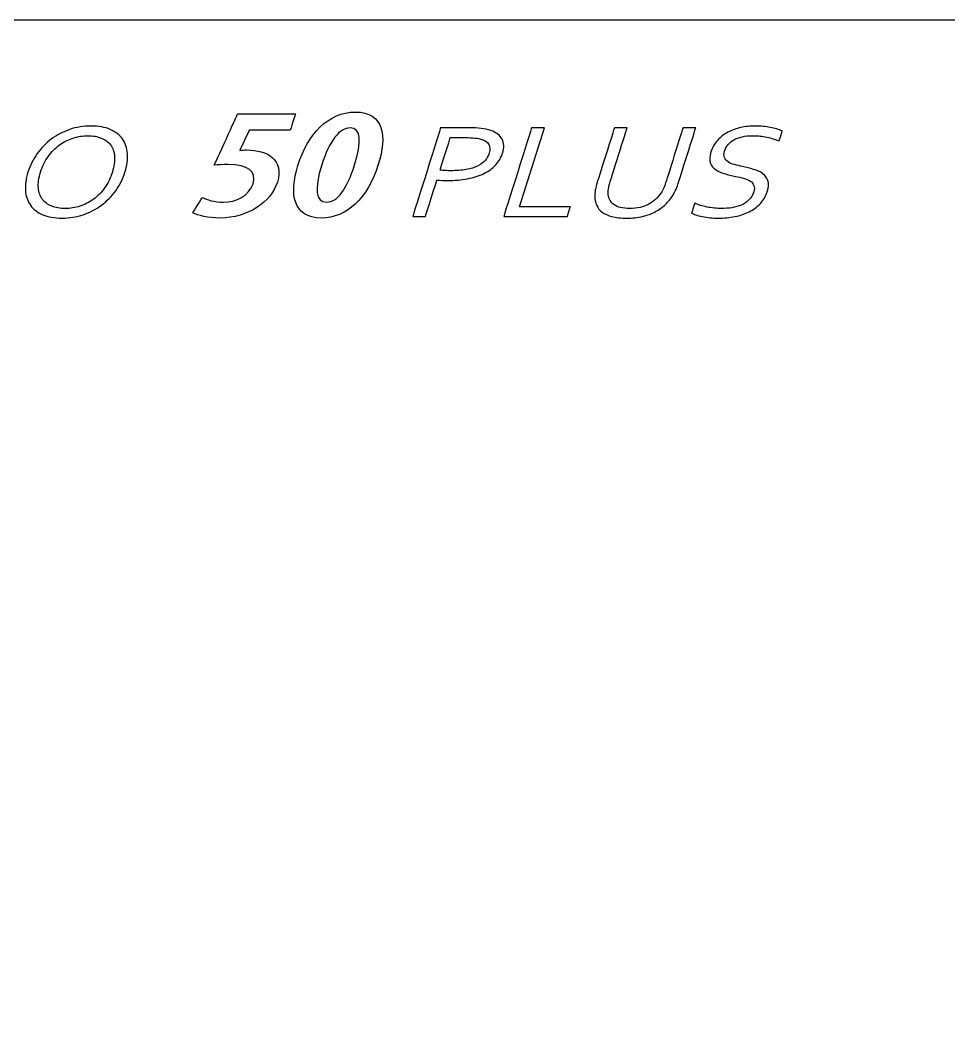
# Model space of a CAD drawing. Header units: inches. Extents: x 19 to 24202, y 17 to 31220.
# Drawn here: x 17270 to 19000, y 11397 to 13266 of the extents above; entities that cross this region are included whole.
import ezdxf

# ---------------------------------------------------------------- set-up
doc = ezdxf.new("R2010")
doc.units = ezdxf.units.IN
doc.header["$MEASUREMENT"] = 0
doc.layers.add('Layer 1', color=7, linetype='Continuous')

msp = doc.modelspace()

# ---------------------------------------------------------------- linework, layer by layer
msp.add_lwpolyline([(24182.836, 6965.992), (24182.836, 13265.992), (15272.836, 13265.992), (15272.836, 6965.992)], close=True)
at = {"layer": 'Layer 1', "color": 253}
for points, knots in [([(17631.882, 12995.902), (17639.549, 12996.658), (17647.431, 12997.161), (17657.536, 12997.161), (17657.536, 12997.161), (17695.573, 12997.161), (17711.422, 12984.268), (17704.18, 12961.258), (17704.18, 12961.258), (17697.253, 12939.262), (17672.254, 12926.872), (17649.373, 12926.872), (17649.373, 12926.872), (17632.139, 12926.872), (17617.303, 12931.676), (17609.667, 12935.721), (17609.667, 12935.721), (17609.667, 12935.721), (17592.129, 12907.399), (17592.129, 12907.399), (17592.129, 12907.399), (17601.536, 12902.344), (17620.228, 12897.54), (17642.517, 12897.54), (17642.517, 12897.54), (17695.409, 12897.54), (17737.868, 12927.628), (17749.412, 12964.296), (17749.412, 12964.296), (17762.387, 13005.507), (17731.429, 13024.219), (17692.207, 13024.219), (17692.207, 13024.219), (17687.449, 13024.219), (17683.802, 13023.966), (17679.485, 13023.463), (17679.485, 13023.463), (17679.485, 13023.463), (17697.211, 13060.883), (17697.211, 13060.883), (17697.211, 13060.883), (17697.211, 13060.883), (17773.58, 13060.883), (17773.58, 13060.883), (17773.58, 13060.883), (17773.58, 13060.883), (17783.291, 13091.732), (17783.291, 13091.732), (17783.291, 13091.732), (17783.291, 13091.732), (17675.722, 13091.732), (17675.722, 13091.732), (17675.722, 13091.732), (17675.722, 13091.732), (17631.882, 12995.902), (17631.882, 12995.902)], [0, 0, 0, 0, 0.06666667, 0.06666667, 0.06666667, 0.06666668, 0.13333333, 0.13333333, 0.13333333, 0.13333334, 0.2, 0.2, 0.2, 0.20000001, 0.26666667, 0.26666667, 0.26666667, 0.26666668, 0.33333333, 0.33333333, 0.33333333, 0.33333334, 0.4, 0.4, 0.4, 0.40000001, 0.46666667, 0.46666667, 0.46666667, 0.46666668, 0.53333333, 0.53333333, 0.53333333, 0.53333334, 0.6, 0.6, 0.6, 0.60000001, 0.66666667, 0.66666667, 0.66666667, 0.66666668, 0.73333333, 0.73333333, 0.73333333, 0.73333334, 0.8, 0.8, 0.8, 0.80000001, 0.86666667, 0.86666667, 0.86666667, 0.86666668, 1, 1, 1, 1]), ([(17631.882, 12995.902), (17639.549, 12996.658), (17647.431, 12997.161), (17657.536, 12997.161), (17657.536, 12997.161), (17695.573, 12997.161), (17711.422, 12984.268), (17704.18, 12961.258), (17704.18, 12961.258), (17697.253, 12939.262), (17672.254, 12926.872), (17649.373, 12926.872), (17649.373, 12926.872), (17632.139, 12926.872), (17617.303, 12931.676), (17609.667, 12935.721), (17609.667, 12935.721), (17609.667, 12935.721), (17592.129, 12907.399), (17592.129, 12907.399), (17592.129, 12907.399), (17601.536, 12902.344), (17620.228, 12897.54), (17642.517, 12897.54), (17642.517, 12897.54), (17695.409, 12897.54), (17737.868, 12927.628), (17749.412, 12964.296), (17749.412, 12964.296), (17762.387, 13005.507), (17731.429, 13024.219), (17692.207, 13024.219), (17692.207, 13024.219), (17687.449, 13024.219), (17683.802, 13023.966), (17679.485, 13023.463), (17679.485, 13023.463), (17679.485, 13023.463), (17697.211, 13060.883), (17697.211, 13060.883), (17697.211, 13060.883), (17697.211, 13060.883), (17773.58, 13060.883), (17773.58, 13060.883), (17773.58, 13060.883), (17773.58, 13060.883), (17783.291, 13091.732), (17783.291, 13091.732), (17783.291, 13091.732), (17783.291, 13091.732), (17675.722, 13091.732), (17675.722, 13091.732), (17675.722, 13091.732), (17675.722, 13091.732), (17631.882, 12995.902), (17631.882, 12995.902)], [0, 0, 0, 0, 0.06666667, 0.06666667, 0.06666667, 0.06666668, 0.13333333, 0.13333333, 0.13333333, 0.13333334, 0.2, 0.2, 0.2, 0.20000001, 0.26666667, 0.26666667, 0.26666667, 0.26666668, 0.33333333, 0.33333333, 0.33333333, 0.33333334, 0.4, 0.4, 0.4, 0.40000001, 0.46666667, 0.46666667, 0.46666667, 0.46666668, 0.53333333, 0.53333333, 0.53333333, 0.53333334, 0.6, 0.6, 0.6, 0.60000001, 0.66666667, 0.66666667, 0.66666667, 0.66666668, 0.73333333, 0.73333333, 0.73333333, 0.73333334, 0.8, 0.8, 0.8, 0.80000001, 0.86666667, 0.86666667, 0.86666667, 0.86666668, 1, 1, 1, 1]), ([(17831.207, 12897.54), (17878.459, 12897.54), (17917.479, 12933.697), (17937.419, 12997.036), (17937.419, 12997.036), (17954.178, 13050.264), (17947.684, 13094.767), (17894.788, 13094.767), (17894.788, 13094.767), (17844.276, 13094.767), (17806.114, 13053.801), (17787.769, 12995.519), (17787.769, 12995.519), (17770.928, 12942.043), (17778.908, 12897.54), (17831.207, 12897.54)], [0, 0, 0, 0, 0.2, 0.2, 0.2, 0.20000001, 0.4, 0.4, 0.4, 0.40000001, 0.6, 0.6, 0.6, 0.60000001, 1, 1, 1, 1]), ([(17831.207, 12897.54), (17878.459, 12897.54), (17917.479, 12933.697), (17937.419, 12997.036), (17937.419, 12997.036), (17954.178, 13050.264), (17947.684, 13094.767), (17894.788, 13094.767), (17894.788, 13094.767), (17844.276, 13094.767), (17806.114, 13053.801), (17787.769, 12995.519), (17787.769, 12995.519), (17770.928, 12942.043), (17778.908, 12897.54), (17831.207, 12897.54)], [0, 0, 0, 0, 0.2, 0.2, 0.2, 0.20000001, 0.4, 0.4, 0.4, 0.40000001, 0.6, 0.6, 0.6, 0.60000001, 1, 1, 1, 1]), ([(17840.824, 12927.125), (17821.211, 12927.125), (17817.709, 12950.931), (17831.987, 12996.276), (17831.987, 12996.276), (17846.343, 13041.879), (17865.862, 13065.181), (17884.882, 13065.181), (17884.882, 13065.181), (17905.681, 13065.181), (17906.839, 13039.601), (17893.201, 12996.276), (17893.201, 12996.276), (17879.083, 12951.442), (17861.326, 12927.125), (17841.121, 12927.125), (17841.121, 12927.125), (17841.121, 12927.125), (17840.824, 12927.125), (17840.824, 12927.125)], [0, 0, 0, 0, 0.16666667, 0.16666667, 0.16666667, 0.16666668, 0.33333333, 0.33333333, 0.33333333, 0.33333334, 0.5, 0.5, 0.5, 0.50000001, 0.66666667, 0.66666667, 0.66666667, 0.66666668, 1, 1, 1, 1]), ([(17840.824, 12927.125), (17821.211, 12927.125), (17817.709, 12950.931), (17831.987, 12996.276), (17831.987, 12996.276), (17846.343, 13041.879), (17865.862, 13065.181), (17884.882, 13065.181), (17884.882, 13065.181), (17905.681, 13065.181), (17906.839, 13039.601), (17893.201, 12996.276), (17893.201, 12996.276), (17879.083, 12951.442), (17861.326, 12927.125), (17841.121, 12927.125), (17841.121, 12927.125), (17841.121, 12927.125), (17840.824, 12927.125), (17840.824, 12927.125)], [0, 0, 0, 0, 0.16666667, 0.16666667, 0.16666667, 0.16666668, 0.33333333, 0.33333333, 0.33333333, 0.33333334, 0.5, 0.5, 0.5, 0.50000001, 0.66666667, 0.66666667, 0.66666667, 0.66666668, 1, 1, 1, 1])]:
    msp.add_open_spline(points, degree=3, knots=knots, dxfattribs=at)
at = {"layer": 'Layer 1', "color": 7}
for points, knots in [([(17465.586, 12982.879), (17461.647, 12970.364), (17455.906, 12958.898), (17448.394, 12948.403), (17448.394, 12948.403), (17440.891, 12937.955), (17432.011, 12928.935), (17421.757, 12921.392), (17421.757, 12921.392), (17411.5, 12913.807), (17400.183, 12907.906), (17387.796, 12903.651), (17387.796, 12903.651), (17375.363, 12899.392), (17362.318, 12897.286), (17348.597, 12897.286), (17348.597, 12897.286), (17334.382, 12897.286), (17322.37, 12899.392), (17312.468, 12903.651), (17312.468, 12903.651), (17302.616, 12907.906), (17294.961, 12913.807), (17289.575, 12921.392), (17289.575, 12921.392), (17284.173, 12928.935), (17281.069, 12937.955), (17280.25, 12948.403), (17280.25, 12948.403), (17279.443, 12958.898), (17280.971, 12970.364), (17284.91, 12982.879), (17284.91, 12982.879), (17288.881, 12995.48), (17294.645, 13007.024), (17302.207, 13017.519), (17302.207, 13017.519), (17309.769, 13028.01), (17318.665, 13037.07), (17328.883, 13044.659), (17328.883, 13044.659), (17339.077, 13052.202), (17350.399, 13058.103), (17362.879, 13062.358), (17362.879, 13062.358), (17375.316, 13066.612), (17388.459, 13068.722), (17402.277, 13068.722), (17402.277, 13068.722), (17416.391, 13068.722), (17428.356, 13066.612), (17438.161, 13062.358), (17438.161, 13062.358), (17448.012, 13058.103), (17455.617, 13052.202), (17461.015, 13044.659), (17461.015, 13044.659), (17466.401, 13037.07), (17469.493, 13028.01), (17470.301, 13017.519), (17470.301, 13017.519), (17471.108, 13007.024), (17469.552, 12995.48), (17465.586, 12982.879)], [0, 0, 0, 0, 0.05882353, 0.05882353, 0.05882353, 0.05882354, 0.11764706, 0.11764706, 0.11764706, 0.11764707, 0.17647059, 0.17647059, 0.17647059, 0.1764706, 0.23529412, 0.23529412, 0.23529412, 0.23529413, 0.29411765, 0.29411765, 0.29411765, 0.29411766, 0.35294118, 0.35294118, 0.35294118, 0.35294119, 0.41176471, 0.41176471, 0.41176471, 0.41176472, 0.47058824, 0.47058824, 0.47058824, 0.47058825, 0.52941176, 0.52941176, 0.52941176, 0.52941177, 0.58823529, 0.58823529, 0.58823529, 0.5882353, 0.64705882, 0.64705882, 0.64705882, 0.64705883, 0.70588235, 0.70588235, 0.70588235, 0.70588236, 0.76470588, 0.76470588, 0.76470588, 0.76470589, 0.82352941, 0.82352941, 0.82352941, 0.82352942, 0.88235294, 0.88235294, 0.88235294, 0.88235295, 1, 1, 1, 1]), ([(17465.586, 12982.879), (17461.647, 12970.364), (17455.906, 12958.898), (17448.394, 12948.403), (17448.394, 12948.403), (17440.891, 12937.955), (17432.011, 12928.935), (17421.757, 12921.392), (17421.757, 12921.392), (17411.5, 12913.807), (17400.183, 12907.906), (17387.796, 12903.651), (17387.796, 12903.651), (17375.363, 12899.392), (17362.318, 12897.286), (17348.597, 12897.286), (17348.597, 12897.286), (17334.382, 12897.286), (17322.37, 12899.392), (17312.468, 12903.651), (17312.468, 12903.651), (17302.616, 12907.906), (17294.961, 12913.807), (17289.575, 12921.392), (17289.575, 12921.392), (17284.173, 12928.935), (17281.069, 12937.955), (17280.25, 12948.403), (17280.25, 12948.403), (17279.443, 12958.898), (17280.971, 12970.364), (17284.91, 12982.879), (17284.91, 12982.879), (17288.881, 12995.48), (17294.645, 13007.024), (17302.207, 13017.519), (17302.207, 13017.519), (17309.769, 13028.01), (17318.665, 13037.07), (17328.883, 13044.659), (17328.883, 13044.659), (17339.077, 13052.202), (17350.399, 13058.103), (17362.879, 13062.358), (17362.879, 13062.358), (17375.316, 13066.612), (17388.459, 13068.722), (17402.277, 13068.722), (17402.277, 13068.722), (17416.391, 13068.722), (17428.356, 13066.612), (17438.161, 13062.358), (17438.161, 13062.358), (17448.012, 13058.103), (17455.617, 13052.202), (17461.015, 13044.659), (17461.015, 13044.659), (17466.401, 13037.07), (17469.493, 13028.01), (17470.301, 13017.519), (17470.301, 13017.519), (17471.108, 13007.024), (17469.552, 12995.48), (17465.586, 12982.879)], [0, 0, 0, 0, 0.05882353, 0.05882353, 0.05882353, 0.05882354, 0.11764706, 0.11764706, 0.11764706, 0.11764707, 0.17647059, 0.17647059, 0.17647059, 0.1764706, 0.23529412, 0.23529412, 0.23529412, 0.23529413, 0.29411765, 0.29411765, 0.29411765, 0.29411766, 0.35294118, 0.35294118, 0.35294118, 0.35294119, 0.41176471, 0.41176471, 0.41176471, 0.41176472, 0.47058824, 0.47058824, 0.47058824, 0.47058825, 0.52941176, 0.52941176, 0.52941176, 0.52941177, 0.58823529, 0.58823529, 0.58823529, 0.5882353, 0.64705882, 0.64705882, 0.64705882, 0.64705883, 0.70588235, 0.70588235, 0.70588235, 0.70588236, 0.76470588, 0.76470588, 0.76470588, 0.76470589, 0.82352941, 0.82352941, 0.82352941, 0.82352942, 0.88235294, 0.88235294, 0.88235294, 0.88235295, 1, 1, 1, 1]), ([(18025.286, 12900.32), (18025.286, 12900.32), (18001.512, 12900.32), (18001.512, 12900.32), (18001.512, 12900.32), (18001.512, 12900.32), (18053.495, 13065.435), (18053.495, 13065.435), (18053.495, 13065.435), (18053.495, 13065.435), (18107.28, 13065.435), (18107.28, 13065.435), (18107.28, 13065.435), (18115.302, 13065.435), (18122.552, 13065.013), (18129.136, 13064.214), (18129.136, 13064.214), (18135.707, 13063.372), (18141.545, 13062.104), (18146.697, 13060.38), (18146.697, 13060.38), (18157.169, 13056.839), (18164.317, 13051.527), (18168.093, 13044.488), (18168.093, 13044.488), (18171.872, 13037.452), (18172.106, 13028.771), (18168.869, 13018.49), (18168.869, 13018.49), (18166.228, 13010.101), (18161.966, 13002.684), (18156.049, 12996.323), (18156.049, 12996.323), (18150.118, 12989.915), (18142.75, 12984.607), (18133.972, 12980.309), (18133.972, 12980.309), (18125.189, 12976.012), (18115.166, 12972.806), (18103.774, 12970.614), (18103.774, 12970.614), (18092.437, 12968.422), (18080.011, 12967.326), (18066.49, 12967.326), (18066.49, 12967.326), (18060.047, 12967.326), (18053.394, 12967.58), (18046.619, 12968.083), (18046.619, 12968.083), (18046.619, 12968.083), (18025.286, 12900.32), (18025.286, 12900.32)], [0, 0, 0, 0, 0.07142857, 0.07142857, 0.07142857, 0.07142858, 0.14285714, 0.14285714, 0.14285714, 0.14285715, 0.21428571, 0.21428571, 0.21428571, 0.21428572, 0.28571429, 0.28571429, 0.28571429, 0.2857143, 0.35714286, 0.35714286, 0.35714286, 0.35714287, 0.42857143, 0.42857143, 0.42857143, 0.42857144, 0.5, 0.5, 0.5, 0.50000001, 0.57142857, 0.57142857, 0.57142857, 0.57142858, 0.64285714, 0.64285714, 0.64285714, 0.64285715, 0.71428571, 0.71428571, 0.71428571, 0.71428572, 0.78571429, 0.78571429, 0.78571429, 0.7857143, 0.85714286, 0.85714286, 0.85714286, 0.85714287, 1, 1, 1, 1]), ([(18025.286, 12900.32), (18025.286, 12900.32), (18001.512, 12900.32), (18001.512, 12900.32), (18001.512, 12900.32), (18001.512, 12900.32), (18053.495, 13065.435), (18053.495, 13065.435), (18053.495, 13065.435), (18053.495, 13065.435), (18107.28, 13065.435), (18107.28, 13065.435), (18107.28, 13065.435), (18115.302, 13065.435), (18122.552, 13065.013), (18129.136, 13064.214), (18129.136, 13064.214), (18135.707, 13063.372), (18141.545, 13062.104), (18146.697, 13060.38), (18146.697, 13060.38), (18157.169, 13056.839), (18164.317, 13051.527), (18168.093, 13044.488), (18168.093, 13044.488), (18171.872, 13037.452), (18172.106, 13028.771), (18168.869, 13018.49), (18168.869, 13018.49), (18166.228, 13010.101), (18161.966, 13002.684), (18156.049, 12996.323), (18156.049, 12996.323), (18150.118, 12989.915), (18142.75, 12984.607), (18133.972, 12980.309), (18133.972, 12980.309), (18125.189, 12976.012), (18115.166, 12972.806), (18103.774, 12970.614), (18103.774, 12970.614), (18092.437, 12968.422), (18080.011, 12967.326), (18066.49, 12967.326), (18066.49, 12967.326), (18060.047, 12967.326), (18053.394, 12967.58), (18046.619, 12968.083), (18046.619, 12968.083), (18046.619, 12968.083), (18025.286, 12900.32), (18025.286, 12900.32)], [0, 0, 0, 0, 0.07142857, 0.07142857, 0.07142857, 0.07142858, 0.14285714, 0.14285714, 0.14285714, 0.14285715, 0.21428571, 0.21428571, 0.21428571, 0.21428572, 0.28571429, 0.28571429, 0.28571429, 0.2857143, 0.35714286, 0.35714286, 0.35714286, 0.35714287, 0.42857143, 0.42857143, 0.42857143, 0.42857144, 0.5, 0.5, 0.5, 0.50000001, 0.57142857, 0.57142857, 0.57142857, 0.57142858, 0.64285714, 0.64285714, 0.64285714, 0.64285715, 0.71428571, 0.71428571, 0.71428571, 0.71428572, 0.78571429, 0.78571429, 0.78571429, 0.7857143, 0.85714286, 0.85714286, 0.85714286, 0.85714287, 1, 1, 1, 1]), ([(18246.748, 13065.435), (18246.748, 13065.435), (18200.494, 12918.526), (18200.494, 12918.526), (18200.494, 12918.526), (18200.494, 12918.526), (18295.237, 12918.526), (18295.237, 12918.526), (18295.237, 12918.526), (18295.237, 12918.526), (18289.504, 12900.32), (18289.504, 12900.32), (18289.504, 12900.32), (18289.504, 12900.32), (18170.99, 12900.32), (18170.99, 12900.32), (18170.99, 12900.32), (18170.99, 12900.32), (18222.973, 13065.435), (18222.973, 13065.435), (18222.973, 13065.435), (18222.973, 13065.435), (18246.748, 13065.435), (18246.748, 13065.435)], [0, 0, 0, 0, 0.14285714, 0.14285714, 0.14285714, 0.14285715, 0.28571429, 0.28571429, 0.28571429, 0.2857143, 0.42857143, 0.42857143, 0.42857143, 0.42857144, 0.57142857, 0.57142857, 0.57142857, 0.57142858, 0.71428571, 0.71428571, 0.71428571, 0.71428572, 1, 1, 1, 1]), ([(18246.748, 13065.435), (18246.748, 13065.435), (18200.494, 12918.526), (18200.494, 12918.526), (18200.494, 12918.526), (18200.494, 12918.526), (18295.237, 12918.526), (18295.237, 12918.526), (18295.237, 12918.526), (18295.237, 12918.526), (18289.504, 12900.32), (18289.504, 12900.32), (18289.504, 12900.32), (18289.504, 12900.32), (18170.99, 12900.32), (18170.99, 12900.32), (18170.99, 12900.32), (18170.99, 12900.32), (18222.973, 13065.435), (18222.973, 13065.435), (18222.973, 13065.435), (18222.973, 13065.435), (18246.748, 13065.435), (18246.748, 13065.435)], [0, 0, 0, 0, 0.14285714, 0.14285714, 0.14285714, 0.14285715, 0.28571429, 0.28571429, 0.28571429, 0.2857143, 0.42857143, 0.42857143, 0.42857143, 0.42857144, 0.57142857, 0.57142857, 0.57142857, 0.57142858, 0.71428571, 0.71428571, 0.71428571, 0.71428572, 1, 1, 1, 1]), ([(18405.536, 12915.238), (18412.568, 12915.238), (18419.085, 12915.955), (18424.966, 12917.344), (18424.966, 12917.344), (18430.855, 12918.736), (18436.233, 12920.717), (18441.089, 12923.248), (18441.089, 12923.248), (18445.964, 12925.815), (18450.281, 12928.849), (18454.138, 12932.433), (18454.138, 12932.433), (18457.941, 12936.013), (18461.267, 12939.976), (18464.083, 12944.359), (18464.083, 12944.359), (18465.924, 12947.054), (18467.519, 12950.092), (18468.966, 12953.419), (18468.966, 12953.419), (18470.409, 12956.749), (18471.614, 12959.951), (18472.597, 12963.071), (18472.597, 12963.071), (18472.597, 12963.071), (18504.826, 13065.435), (18504.826, 13065.435), (18504.826, 13065.435), (18504.826, 13065.435), (18528.601, 13065.435), (18528.601, 13065.435), (18528.601, 13065.435), (18528.601, 13065.435), (18496.519, 12963.532), (18496.519, 12963.532), (18496.519, 12963.532), (18495.299, 12959.655), (18493.789, 12955.654), (18491.968, 12951.442), (18491.968, 12951.442), (18490.205, 12947.269), (18488.181, 12943.349), (18485.95, 12939.726), (18485.95, 12939.726), (18482.206, 12933.658), (18477.706, 12928.01), (18472.359, 12922.827), (18472.359, 12922.827), (18467.063, 12917.64), (18460.85, 12913.175), (18453.764, 12909.38), (18453.764, 12909.38), (18446.674, 12905.585), (18438.663, 12902.637), (18429.712, 12900.488), (18429.712, 12900.488), (18420.766, 12898.339), (18410.731, 12897.286), (18399.589, 12897.286), (18399.589, 12897.286), (18388.938, 12897.286), (18379.933, 12898.257), (18372.484, 12900.238), (18372.484, 12900.238), (18365.086, 12902.216), (18359.064, 12904.957), (18354.419, 12908.452), (18354.419, 12908.452), (18349.774, 12911.954), (18346.319, 12916.084), (18344.178, 12920.928), (18344.178, 12920.928), (18342.029, 12925.733), (18340.8, 12930.959), (18340.562, 12936.649), (18340.562, 12936.649), (18340.414, 12940.736), (18340.765, 12945.163), (18341.592, 12949.839), (18341.592, 12949.839), (18342.423, 12954.515), (18343.573, 12959.109), (18344.965, 12963.532), (18344.965, 12963.532), (18344.965, 12963.532), (18377.047, 13065.435), (18377.047, 13065.435), (18377.047, 13065.435), (18377.047, 13065.435), (18400.817, 13065.435), (18400.817, 13065.435), (18400.817, 13065.435), (18400.817, 13065.435), (18368.588, 12963.071), (18368.588, 12963.071), (18368.588, 12963.071), (18367.437, 12959.405), (18366.529, 12955.568), (18365.951, 12951.695), (18365.951, 12951.695), (18365.359, 12947.772), (18365.238, 12944.234), (18365.565, 12941.029), (18365.565, 12941.029), (18366.412, 12933.022), (18370.081, 12926.743), (18376.509, 12922.153), (18376.509, 12922.153), (18382.94, 12917.554), (18392.608, 12915.238), (18405.536, 12915.238)], [0, 0, 0, 0, 0.03448276, 0.03448276, 0.03448276, 0.03448277, 0.06896552, 0.06896552, 0.06896552, 0.06896553, 0.10344828, 0.10344828, 0.10344828, 0.10344829, 0.13793103, 0.13793103, 0.13793103, 0.13793104, 0.17241379, 0.17241379, 0.17241379, 0.1724138, 0.20689655, 0.20689655, 0.20689655, 0.20689656, 0.24137931, 0.24137931, 0.24137931, 0.24137932, 0.27586207, 0.27586207, 0.27586207, 0.27586208, 0.31034483, 0.31034483, 0.31034483, 0.31034484, 0.34482759, 0.34482759, 0.34482759, 0.3448276, 0.37931034, 0.37931034, 0.37931034, 0.37931035, 0.4137931, 0.4137931, 0.4137931, 0.41379311, 0.44827586, 0.44827586, 0.44827586, 0.44827587, 0.48275862, 0.48275862, 0.48275862, 0.48275863, 0.51724138, 0.51724138, 0.51724138, 0.51724139, 0.55172414, 0.55172414, 0.55172414, 0.55172415, 0.5862069, 0.5862069, 0.5862069, 0.58620691, 0.62068966, 0.62068966, 0.62068966, 0.62068967, 0.65517241, 0.65517241, 0.65517241, 0.65517242, 0.68965517, 0.68965517, 0.68965517, 0.68965518, 0.72413793, 0.72413793, 0.72413793, 0.72413794, 0.75862069, 0.75862069, 0.75862069, 0.7586207, 0.79310345, 0.79310345, 0.79310345, 0.79310346, 0.82758621, 0.82758621, 0.82758621, 0.82758622, 0.86206897, 0.86206897, 0.86206897, 0.86206898, 0.89655172, 0.89655172, 0.89655172, 0.89655173, 0.93103448, 0.93103448, 0.93103448, 0.93103449, 1, 1, 1, 1]), ([(18405.536, 12915.238), (18412.568, 12915.238), (18419.085, 12915.955), (18424.966, 12917.344), (18424.966, 12917.344), (18430.855, 12918.736), (18436.233, 12920.717), (18441.089, 12923.248), (18441.089, 12923.248), (18445.964, 12925.815), (18450.281, 12928.849), (18454.138, 12932.433), (18454.138, 12932.433), (18457.941, 12936.013), (18461.267, 12939.976), (18464.083, 12944.359), (18464.083, 12944.359), (18465.924, 12947.054), (18467.519, 12950.092), (18468.966, 12953.419), (18468.966, 12953.419), (18470.409, 12956.749), (18471.614, 12959.951), (18472.597, 12963.071), (18472.597, 12963.071), (18472.597, 12963.071), (18504.826, 13065.435), (18504.826, 13065.435), (18504.826, 13065.435), (18504.826, 13065.435), (18528.601, 13065.435), (18528.601, 13065.435), (18528.601, 13065.435), (18528.601, 13065.435), (18496.519, 12963.532), (18496.519, 12963.532), (18496.519, 12963.532), (18495.299, 12959.655), (18493.789, 12955.654), (18491.968, 12951.442), (18491.968, 12951.442), (18490.205, 12947.269), (18488.181, 12943.349), (18485.95, 12939.726), (18485.95, 12939.726), (18482.206, 12933.658), (18477.706, 12928.01), (18472.359, 12922.827), (18472.359, 12922.827), (18467.063, 12917.64), (18460.85, 12913.175), (18453.764, 12909.38), (18453.764, 12909.38), (18446.674, 12905.585), (18438.663, 12902.637), (18429.712, 12900.488), (18429.712, 12900.488), (18420.766, 12898.339), (18410.731, 12897.286), (18399.589, 12897.286), (18399.589, 12897.286), (18388.938, 12897.286), (18379.933, 12898.257), (18372.484, 12900.238), (18372.484, 12900.238), (18365.086, 12902.216), (18359.064, 12904.957), (18354.419, 12908.452), (18354.419, 12908.452), (18349.774, 12911.954), (18346.319, 12916.084), (18344.178, 12920.928), (18344.178, 12920.928), (18342.029, 12925.733), (18340.8, 12930.959), (18340.562, 12936.649), (18340.562, 12936.649), (18340.414, 12940.736), (18340.765, 12945.163), (18341.592, 12949.839), (18341.592, 12949.839), (18342.423, 12954.515), (18343.573, 12959.109), (18344.965, 12963.532), (18344.965, 12963.532), (18344.965, 12963.532), (18377.047, 13065.435), (18377.047, 13065.435), (18377.047, 13065.435), (18377.047, 13065.435), (18400.817, 13065.435), (18400.817, 13065.435), (18400.817, 13065.435), (18400.817, 13065.435), (18368.588, 12963.071), (18368.588, 12963.071), (18368.588, 12963.071), (18367.437, 12959.405), (18366.529, 12955.568), (18365.951, 12951.695), (18365.951, 12951.695), (18365.359, 12947.772), (18365.238, 12944.234), (18365.565, 12941.029), (18365.565, 12941.029), (18366.412, 12933.022), (18370.081, 12926.743), (18376.509, 12922.153), (18376.509, 12922.153), (18382.94, 12917.554), (18392.608, 12915.238), (18405.536, 12915.238)], [0, 0, 0, 0, 0.03448276, 0.03448276, 0.03448276, 0.03448277, 0.06896552, 0.06896552, 0.06896552, 0.06896553, 0.10344828, 0.10344828, 0.10344828, 0.10344829, 0.13793103, 0.13793103, 0.13793103, 0.13793104, 0.17241379, 0.17241379, 0.17241379, 0.1724138, 0.20689655, 0.20689655, 0.20689655, 0.20689656, 0.24137931, 0.24137931, 0.24137931, 0.24137932, 0.27586207, 0.27586207, 0.27586207, 0.27586208, 0.31034483, 0.31034483, 0.31034483, 0.31034484, 0.34482759, 0.34482759, 0.34482759, 0.3448276, 0.37931034, 0.37931034, 0.37931034, 0.37931035, 0.4137931, 0.4137931, 0.4137931, 0.41379311, 0.44827586, 0.44827586, 0.44827586, 0.44827587, 0.48275862, 0.48275862, 0.48275862, 0.48275863, 0.51724138, 0.51724138, 0.51724138, 0.51724139, 0.55172414, 0.55172414, 0.55172414, 0.55172415, 0.5862069, 0.5862069, 0.5862069, 0.58620691, 0.62068966, 0.62068966, 0.62068966, 0.62068967, 0.65517241, 0.65517241, 0.65517241, 0.65517242, 0.68965517, 0.68965517, 0.68965517, 0.68965518, 0.72413793, 0.72413793, 0.72413793, 0.72413794, 0.75862069, 0.75862069, 0.75862069, 0.7586207, 0.79310345, 0.79310345, 0.79310345, 0.79310346, 0.82758621, 0.82758621, 0.82758621, 0.82758622, 0.86206897, 0.86206897, 0.86206897, 0.86206898, 0.89655172, 0.89655172, 0.89655172, 0.89655173, 0.93103448, 0.93103448, 0.93103448, 0.93103449, 1, 1, 1, 1]), ([(18582.3, 13021.903), (18580.771, 13017.055), (18580.65, 13013.054), (18581.984, 13009.891), (18581.984, 13009.891), (18583.306, 13006.689), (18585.549, 13004.076), (18588.813, 13002.013), (18588.813, 13002.013), (18592.089, 12999.989), (18596.051, 12998.257), (18600.79, 12996.951), (18600.79, 12996.951), (18605.532, 12995.648), (18610.544, 12994.423), (18615.719, 12993.246), (18615.719, 12993.246), (18622.755, 12991.686), (18629.591, 12989.958), (18636.276, 12988.063), (18636.276, 12988.063), (18642.957, 12986.167), (18648.573, 12983.55), (18653.221, 12980.224), (18653.221, 12980.224), (18657.866, 12976.893), (18661.107, 12972.552), (18662.94, 12967.201), (18662.94, 12967.201), (18664.769, 12961.851), (18664.34, 12954.979), (18661.688, 12946.551), (18661.688, 12946.551), (18658.993, 12937.994), (18654.793, 12930.619), (18649.013, 12924.383), (18649.013, 12924.383), (18643.249, 12918.186), (18636.346, 12913.093), (18628.351, 12909.088), (18628.351, 12909.088), (18620.352, 12905.082), (18611.499, 12902.134), (18601.675, 12900.192), (18601.675, 12900.192), (18591.855, 12898.257), (18581.497, 12897.286), (18570.604, 12897.286), (18570.604, 12897.286), (18565.549, 12897.286), (18560.476, 12897.54), (18555.398, 12898.086), (18555.398, 12898.086), (18550.273, 12898.636), (18545.5, 12899.353), (18540.972, 12900.238), (18540.972, 12900.238), (18536.444, 12901.124), (18532.47, 12902.173), (18528.964, 12903.312), (18528.964, 12903.312), (18525.457, 12904.45), (18522.759, 12905.632), (18520.891, 12906.771), (18520.891, 12906.771), (18520.891, 12906.771), (18526.663, 12925.101), (18526.663, 12925.101), (18526.663, 12925.101), (18529.662, 12923.623), (18533.168, 12922.32), (18537.138, 12921.096), (18537.138, 12921.096), (18541.116, 12919.875), (18545.289, 12918.822), (18549.676, 12917.976), (18549.676, 12917.976), (18554.068, 12917.137), (18558.51, 12916.462), (18563.104, 12915.955), (18563.104, 12915.955), (18567.714, 12915.491), (18572.094, 12915.238), (18576.255, 12915.238), (18576.255, 12915.238), (18582.986, 12915.238), (18589.636, 12915.745), (18596.083, 12916.716), (18596.083, 12916.716), (18602.541, 12917.726), (18608.457, 12919.368), (18613.781, 12921.646), (18613.781, 12921.646), (18619.163, 12923.962), (18623.823, 12927.125), (18627.793, 12931.084), (18627.793, 12931.084), (18631.783, 12935.089), (18634.685, 12940.061), (18636.584, 12946.087), (18636.584, 12946.087), (18638.136, 12951.02), (18638.23, 12955.108), (18636.861, 12958.309), (18636.861, 12958.309), (18635.543, 12961.511), (18633.207, 12964.167), (18629.907, 12966.273), (18629.907, 12966.273), (18626.616, 12968.383), (18622.583, 12970.064), (18617.86, 12971.413), (18617.86, 12971.413), (18613.071, 12972.72), (18608.056, 12973.941), (18602.716, 12975.079), (18602.716, 12975.079), (18595.622, 12976.597), (18588.805, 12978.238), (18582.21, 12980.099), (18582.21, 12980.099), (18575.565, 12981.951), (18569.984, 12984.521), (18565.37, 12987.809), (18565.37, 12987.809), (18560.76, 12991.093), (18557.547, 12995.352), (18555.76, 13000.535), (18555.76, 13000.535), (18553.974, 13005.718), (18554.341, 13012.379), (18556.872, 13020.425), (18556.872, 13020.425), (18559.512, 13028.814), (18563.576, 13036.064), (18569.091, 13042.089), (18569.091, 13042.089), (18574.617, 13048.154), (18581.099, 13053.173), (18588.485, 13057.132), (18588.485, 13057.132), (18595.915, 13061.055), (18603.922, 13064.003), (18612.544, 13065.899), (18612.544, 13065.899), (18621.163, 13067.794), (18630.02, 13068.722), (18639.139, 13068.722), (18639.139, 13068.722), (18649.489, 13068.722), (18658.83, 13067.88), (18667.265, 13066.191), (18667.265, 13066.191), (18675.697, 13064.506), (18683.162, 13062.276), (18689.796, 13059.577), (18689.796, 13059.577), (18689.796, 13059.577), (18683.918, 13040.908), (18683.918, 13040.908), (18683.918, 13040.908), (18676.793, 13043.774), (18669.219, 13046.134), (18661.22, 13047.943), (18661.22, 13047.943), (18653.221, 13049.761), (18644.353, 13050.685), (18634.622, 13050.771), (18634.622, 13050.771), (18627.29, 13050.771), (18620.692, 13050.096), (18614.822, 13048.747), (18614.822, 13048.747), (18608.995, 13047.397), (18603.879, 13045.459), (18599.518, 13042.932), (18599.518, 13042.932), (18595.166, 13040.443), (18591.539, 13037.409), (18588.68, 13033.829), (18588.68, 13033.829), (18585.814, 13030.245), (18583.677, 13026.283), (18582.3, 13021.903)], [0, 0, 0, 0, 0.0212766, 0.0212766, 0.0212766, 0.02127661, 0.04255319, 0.04255319, 0.04255319, 0.0425532, 0.06382979, 0.06382979, 0.06382979, 0.0638298, 0.08510638, 0.08510638, 0.08510638, 0.08510639, 0.10638298, 0.10638298, 0.10638298, 0.10638299, 0.12765957, 0.12765957, 0.12765957, 0.12765958, 0.14893617, 0.14893617, 0.14893617, 0.14893618, 0.17021277, 0.17021277, 0.17021277, 0.17021278, 0.19148936, 0.19148936, 0.19148936, 0.19148937, 0.21276596, 0.21276596, 0.21276596, 0.21276597, 0.23404255, 0.23404255, 0.23404255, 0.23404256, 0.25531915, 0.25531915, 0.25531915, 0.25531916, 0.27659574, 0.27659574, 0.27659574, 0.27659575, 0.29787234, 0.29787234, 0.29787234, 0.29787235, 0.31914894, 0.31914894, 0.31914894, 0.31914895, 0.34042553, 0.34042553, 0.34042553, 0.34042554, 0.36170213, 0.36170213, 0.36170213, 0.36170214, 0.38297872, 0.38297872, 0.38297872, 0.38297873, 0.40425532, 0.40425532, 0.40425532, 0.40425533, 0.42553191, 0.42553191, 0.42553191, 0.42553192, 0.44680851, 0.44680851, 0.44680851, 0.44680852, 0.46808511, 0.46808511, 0.46808511, 0.46808512, 0.4893617, 0.4893617, 0.4893617, 0.48936171, 0.5106383, 0.5106383, 0.5106383, 0.51063831, 0.53191489, 0.53191489, 0.53191489, 0.5319149, 0.55319149, 0.55319149, 0.55319149, 0.5531915, 0.57446809, 0.57446809, 0.57446809, 0.5744681, 0.59574468, 0.59574468, 0.59574468, 0.59574469, 0.61702128, 0.61702128, 0.61702128, 0.61702129, 0.63829787, 0.63829787, 0.63829787, 0.63829788, 0.65957447, 0.65957447, 0.65957447, 0.65957448, 0.68085106, 0.68085106, 0.68085106, 0.68085107, 0.70212766, 0.70212766, 0.70212766, 0.70212767, 0.72340426, 0.72340426, 0.72340426, 0.72340427, 0.74468085, 0.74468085, 0.74468085, 0.74468086, 0.76595745, 0.76595745, 0.76595745, 0.76595746, 0.78723404, 0.78723404, 0.78723404, 0.78723405, 0.80851064, 0.80851064, 0.80851064, 0.80851065, 0.82978723, 0.82978723, 0.82978723, 0.82978724, 0.85106383, 0.85106383, 0.85106383, 0.85106384, 0.87234043, 0.87234043, 0.87234043, 0.87234044, 0.89361702, 0.89361702, 0.89361702, 0.89361703, 0.91489362, 0.91489362, 0.91489362, 0.91489363, 0.93617021, 0.93617021, 0.93617021, 0.93617022, 0.95744681, 0.95744681, 0.95744681, 0.95744682, 1, 1, 1, 1]), ([(18582.3, 13021.903), (18580.771, 13017.055), (18580.65, 13013.054), (18581.984, 13009.891), (18581.984, 13009.891), (18583.306, 13006.689), (18585.549, 13004.076), (18588.813, 13002.013), (18588.813, 13002.013), (18592.089, 12999.989), (18596.051, 12998.257), (18600.79, 12996.951), (18600.79, 12996.951), (18605.532, 12995.648), (18610.544, 12994.423), (18615.719, 12993.246), (18615.719, 12993.246), (18622.755, 12991.686), (18629.591, 12989.958), (18636.276, 12988.063), (18636.276, 12988.063), (18642.957, 12986.167), (18648.573, 12983.55), (18653.221, 12980.224), (18653.221, 12980.224), (18657.866, 12976.893), (18661.107, 12972.552), (18662.94, 12967.201), (18662.94, 12967.201), (18664.769, 12961.851), (18664.34, 12954.979), (18661.688, 12946.551), (18661.688, 12946.551), (18658.993, 12937.994), (18654.793, 12930.619), (18649.013, 12924.383), (18649.013, 12924.383), (18643.249, 12918.186), (18636.346, 12913.093), (18628.351, 12909.088), (18628.351, 12909.088), (18620.352, 12905.082), (18611.499, 12902.134), (18601.675, 12900.192), (18601.675, 12900.192), (18591.855, 12898.257), (18581.497, 12897.286), (18570.604, 12897.286), (18570.604, 12897.286), (18565.549, 12897.286), (18560.476, 12897.54), (18555.398, 12898.086), (18555.398, 12898.086), (18550.273, 12898.636), (18545.5, 12899.353), (18540.972, 12900.238), (18540.972, 12900.238), (18536.444, 12901.124), (18532.47, 12902.173), (18528.964, 12903.312), (18528.964, 12903.312), (18525.457, 12904.45), (18522.759, 12905.632), (18520.891, 12906.771), (18520.891, 12906.771), (18520.891, 12906.771), (18526.663, 12925.101), (18526.663, 12925.101), (18526.663, 12925.101), (18529.662, 12923.623), (18533.168, 12922.32), (18537.138, 12921.096), (18537.138, 12921.096), (18541.116, 12919.875), (18545.289, 12918.822), (18549.676, 12917.976), (18549.676, 12917.976), (18554.068, 12917.137), (18558.51, 12916.462), (18563.104, 12915.955), (18563.104, 12915.955), (18567.714, 12915.491), (18572.094, 12915.238), (18576.255, 12915.238), (18576.255, 12915.238), (18582.986, 12915.238), (18589.636, 12915.745), (18596.083, 12916.716), (18596.083, 12916.716), (18602.541, 12917.726), (18608.457, 12919.368), (18613.781, 12921.646), (18613.781, 12921.646), (18619.163, 12923.962), (18623.823, 12927.125), (18627.793, 12931.084), (18627.793, 12931.084), (18631.783, 12935.089), (18634.685, 12940.061), (18636.584, 12946.087), (18636.584, 12946.087), (18638.136, 12951.02), (18638.23, 12955.108), (18636.861, 12958.309), (18636.861, 12958.309), (18635.543, 12961.511), (18633.207, 12964.167), (18629.907, 12966.273), (18629.907, 12966.273), (18626.616, 12968.383), (18622.583, 12970.064), (18617.86, 12971.413), (18617.86, 12971.413), (18613.071, 12972.72), (18608.056, 12973.941), (18602.716, 12975.079), (18602.716, 12975.079), (18595.622, 12976.597), (18588.805, 12978.238), (18582.21, 12980.099), (18582.21, 12980.099), (18575.565, 12981.951), (18569.984, 12984.521), (18565.37, 12987.809), (18565.37, 12987.809), (18560.76, 12991.093), (18557.547, 12995.352), (18555.76, 13000.535), (18555.76, 13000.535), (18553.974, 13005.718), (18554.341, 13012.379), (18556.872, 13020.425), (18556.872, 13020.425), (18559.512, 13028.814), (18563.576, 13036.064), (18569.091, 13042.089), (18569.091, 13042.089), (18574.617, 13048.154), (18581.099, 13053.173), (18588.485, 13057.132), (18588.485, 13057.132), (18595.915, 13061.055), (18603.922, 13064.003), (18612.544, 13065.899), (18612.544, 13065.899), (18621.163, 13067.794), (18630.02, 13068.722), (18639.139, 13068.722), (18639.139, 13068.722), (18649.489, 13068.722), (18658.83, 13067.88), (18667.265, 13066.191), (18667.265, 13066.191), (18675.697, 13064.506), (18683.162, 13062.276), (18689.796, 13059.577), (18689.796, 13059.577), (18689.796, 13059.577), (18683.918, 13040.908), (18683.918, 13040.908), (18683.918, 13040.908), (18676.793, 13043.774), (18669.219, 13046.134), (18661.22, 13047.943), (18661.22, 13047.943), (18653.221, 13049.761), (18644.353, 13050.685), (18634.622, 13050.771), (18634.622, 13050.771), (18627.29, 13050.771), (18620.692, 13050.096), (18614.822, 13048.747), (18614.822, 13048.747), (18608.995, 13047.397), (18603.879, 13045.459), (18599.518, 13042.932), (18599.518, 13042.932), (18595.166, 13040.443), (18591.539, 13037.409), (18588.68, 13033.829), (18588.68, 13033.829), (18585.814, 13030.245), (18583.677, 13026.283), (18582.3, 13021.903)], [0, 0, 0, 0, 0.0212766, 0.0212766, 0.0212766, 0.02127661, 0.04255319, 0.04255319, 0.04255319, 0.0425532, 0.06382979, 0.06382979, 0.06382979, 0.0638298, 0.08510638, 0.08510638, 0.08510638, 0.08510639, 0.10638298, 0.10638298, 0.10638298, 0.10638299, 0.12765957, 0.12765957, 0.12765957, 0.12765958, 0.14893617, 0.14893617, 0.14893617, 0.14893618, 0.17021277, 0.17021277, 0.17021277, 0.17021278, 0.19148936, 0.19148936, 0.19148936, 0.19148937, 0.21276596, 0.21276596, 0.21276596, 0.21276597, 0.23404255, 0.23404255, 0.23404255, 0.23404256, 0.25531915, 0.25531915, 0.25531915, 0.25531916, 0.27659574, 0.27659574, 0.27659574, 0.27659575, 0.29787234, 0.29787234, 0.29787234, 0.29787235, 0.31914894, 0.31914894, 0.31914894, 0.31914895, 0.34042553, 0.34042553, 0.34042553, 0.34042554, 0.36170213, 0.36170213, 0.36170213, 0.36170214, 0.38297872, 0.38297872, 0.38297872, 0.38297873, 0.40425532, 0.40425532, 0.40425532, 0.40425533, 0.42553191, 0.42553191, 0.42553191, 0.42553192, 0.44680851, 0.44680851, 0.44680851, 0.44680852, 0.46808511, 0.46808511, 0.46808511, 0.46808512, 0.4893617, 0.4893617, 0.4893617, 0.48936171, 0.5106383, 0.5106383, 0.5106383, 0.51063831, 0.53191489, 0.53191489, 0.53191489, 0.5319149, 0.55319149, 0.55319149, 0.55319149, 0.5531915, 0.57446809, 0.57446809, 0.57446809, 0.5744681, 0.59574468, 0.59574468, 0.59574468, 0.59574469, 0.61702128, 0.61702128, 0.61702128, 0.61702129, 0.63829787, 0.63829787, 0.63829787, 0.63829788, 0.65957447, 0.65957447, 0.65957447, 0.65957448, 0.68085106, 0.68085106, 0.68085106, 0.68085107, 0.70212766, 0.70212766, 0.70212766, 0.70212767, 0.72340426, 0.72340426, 0.72340426, 0.72340427, 0.74468085, 0.74468085, 0.74468085, 0.74468086, 0.76595745, 0.76595745, 0.76595745, 0.76595746, 0.78723404, 0.78723404, 0.78723404, 0.78723405, 0.80851064, 0.80851064, 0.80851064, 0.80851065, 0.82978723, 0.82978723, 0.82978723, 0.82978724, 0.85106383, 0.85106383, 0.85106383, 0.85106384, 0.87234043, 0.87234043, 0.87234043, 0.87234044, 0.89361702, 0.89361702, 0.89361702, 0.89361703, 0.91489362, 0.91489362, 0.91489362, 0.91489363, 0.93617021, 0.93617021, 0.93617021, 0.93617022, 0.95744681, 0.95744681, 0.95744681, 0.95744682, 1, 1, 1, 1]), ([(17442.108, 12982.879), (17445.61, 12994.002), (17446.959, 13003.783), (17446.207, 13012.25), (17446.207, 13012.25), (17445.458, 13020.721), (17442.981, 13027.8), (17438.777, 13033.49), (17438.777, 13033.49), (17434.53, 13039.18), (17428.801, 13043.482), (17421.543, 13046.387), (17421.543, 13046.387), (17414.332, 13049.293), (17406.033, 13050.771), (17396.626, 13050.771), (17396.626, 13050.771), (17387.266, 13050.771), (17377.98, 13049.293), (17368.948, 13046.387), (17368.948, 13046.387), (17359.861, 13043.482), (17351.421, 13039.18), (17343.586, 13033.49), (17343.586, 13033.49), (17335.805, 13027.8), (17328.871, 13020.721), (17322.787, 13012.25), (17322.787, 13012.25), (17316.703, 13003.783), (17311.891, 12994.002), (17308.388, 12982.879), (17308.388, 12982.879), (17304.886, 12971.753), (17303.552, 12962.018), (17304.352, 12953.548), (17304.352, 12953.548), (17305.167, 12945.12), (17307.706, 12938.08), (17311.906, 12932.39), (17311.906, 12932.39), (17316.161, 12926.7), (17321.898, 12922.445), (17329.168, 12919.579), (17329.168, 12919.579), (17336.379, 12916.669), (17344.74, 12915.238), (17354.248, 12915.238), (17354.248, 12915.238), (17363.608, 12915.238), (17372.824, 12916.669), (17381.767, 12919.579), (17381.767, 12919.579), (17390.741, 12922.445), (17399.118, 12926.7), (17406.945, 12932.39), (17406.945, 12932.39), (17414.73, 12938.08), (17421.656, 12945.12), (17427.724, 12953.548), (17427.724, 12953.548), (17433.812, 12962.018), (17438.605, 12971.753), (17442.108, 12982.879)], [0, 0, 0, 0, 0.05882353, 0.05882353, 0.05882353, 0.05882354, 0.11764706, 0.11764706, 0.11764706, 0.11764707, 0.17647059, 0.17647059, 0.17647059, 0.1764706, 0.23529412, 0.23529412, 0.23529412, 0.23529413, 0.29411765, 0.29411765, 0.29411765, 0.29411766, 0.35294118, 0.35294118, 0.35294118, 0.35294119, 0.41176471, 0.41176471, 0.41176471, 0.41176472, 0.47058824, 0.47058824, 0.47058824, 0.47058825, 0.52941176, 0.52941176, 0.52941176, 0.52941177, 0.58823529, 0.58823529, 0.58823529, 0.5882353, 0.64705882, 0.64705882, 0.64705882, 0.64705883, 0.70588235, 0.70588235, 0.70588235, 0.70588236, 0.76470588, 0.76470588, 0.76470588, 0.76470589, 0.82352941, 0.82352941, 0.82352941, 0.82352942, 0.88235294, 0.88235294, 0.88235294, 0.88235295, 1, 1, 1, 1]), ([(17442.108, 12982.879), (17445.61, 12994.002), (17446.959, 13003.783), (17446.207, 13012.25), (17446.207, 13012.25), (17445.458, 13020.721), (17442.981, 13027.8), (17438.777, 13033.49), (17438.777, 13033.49), (17434.53, 13039.18), (17428.801, 13043.482), (17421.543, 13046.387), (17421.543, 13046.387), (17414.332, 13049.293), (17406.033, 13050.771), (17396.626, 13050.771), (17396.626, 13050.771), (17387.266, 13050.771), (17377.98, 13049.293), (17368.948, 13046.387), (17368.948, 13046.387), (17359.861, 13043.482), (17351.421, 13039.18), (17343.586, 13033.49), (17343.586, 13033.49), (17335.805, 13027.8), (17328.871, 13020.721), (17322.787, 13012.25), (17322.787, 13012.25), (17316.703, 13003.783), (17311.891, 12994.002), (17308.388, 12982.879), (17308.388, 12982.879), (17304.886, 12971.753), (17303.552, 12962.018), (17304.352, 12953.548), (17304.352, 12953.548), (17305.167, 12945.12), (17307.706, 12938.08), (17311.906, 12932.39), (17311.906, 12932.39), (17316.161, 12926.7), (17321.898, 12922.445), (17329.168, 12919.579), (17329.168, 12919.579), (17336.379, 12916.669), (17344.74, 12915.238), (17354.248, 12915.238), (17354.248, 12915.238), (17363.608, 12915.238), (17372.824, 12916.669), (17381.767, 12919.579), (17381.767, 12919.579), (17390.741, 12922.445), (17399.118, 12926.7), (17406.945, 12932.39), (17406.945, 12932.39), (17414.73, 12938.08), (17421.656, 12945.12), (17427.724, 12953.548), (17427.724, 12953.548), (17433.812, 12962.018), (17438.605, 12971.753), (17442.108, 12982.879)], [0, 0, 0, 0, 0.05882353, 0.05882353, 0.05882353, 0.05882354, 0.11764706, 0.11764706, 0.11764706, 0.11764707, 0.17647059, 0.17647059, 0.17647059, 0.1764706, 0.23529412, 0.23529412, 0.23529412, 0.23529413, 0.29411765, 0.29411765, 0.29411765, 0.29411766, 0.35294118, 0.35294118, 0.35294118, 0.35294119, 0.41176471, 0.41176471, 0.41176471, 0.41176472, 0.47058824, 0.47058824, 0.47058824, 0.47058825, 0.52941176, 0.52941176, 0.52941176, 0.52941177, 0.58823529, 0.58823529, 0.58823529, 0.5882353, 0.64705882, 0.64705882, 0.64705882, 0.64705883, 0.70588235, 0.70588235, 0.70588235, 0.70588236, 0.76470588, 0.76470588, 0.76470588, 0.76470589, 0.82352941, 0.82352941, 0.82352941, 0.82352942, 0.88235294, 0.88235294, 0.88235294, 0.88235295, 1, 1, 1, 1]), ([(18052.419, 12986.503), (18055.496, 12986.206), (18058.78, 12985.957), (18062.196, 12985.785), (18062.196, 12985.785), (18065.612, 12985.617), (18068.853, 12985.535), (18071.973, 12985.535), (18071.973, 12985.535), (18083.065, 12985.535), (18092.764, 12986.292), (18101.056, 12987.766), (18101.056, 12987.766), (18109.343, 12989.24), (18116.41, 12991.393), (18122.201, 12994.213), (18122.201, 12994.213), (18128.059, 12997.079), (18132.708, 13000.535), (18136.21, 13004.579), (18136.21, 13004.579), (18139.728, 13008.666), (18142.279, 13013.303), (18143.909, 13018.49), (18143.909, 13018.49), (18145.925, 13024.894), (18145.753, 13030.163), (18143.437, 13034.293), (18143.437, 13034.293), (18141.109, 13038.38), (18136.939, 13041.496), (18130.976, 13043.645), (18130.976, 13043.645), (18127.232, 13044.952), (18122.716, 13045.88), (18117.494, 13046.43), (18117.494, 13046.43), (18112.268, 13046.976), (18106.055, 13047.229), (18098.926, 13047.229), (18098.926, 13047.229), (18098.926, 13047.229), (18071.536, 13047.229), (18071.536, 13047.229), (18071.536, 13047.229), (18071.536, 13047.229), (18052.419, 12986.503), (18052.419, 12986.503)], [0, 0, 0, 0, 0.07692308, 0.07692308, 0.07692308, 0.07692309, 0.15384615, 0.15384615, 0.15384615, 0.15384616, 0.23076923, 0.23076923, 0.23076923, 0.23076924, 0.30769231, 0.30769231, 0.30769231, 0.30769232, 0.38461538, 0.38461538, 0.38461538, 0.38461539, 0.46153846, 0.46153846, 0.46153846, 0.46153847, 0.53846154, 0.53846154, 0.53846154, 0.53846155, 0.61538462, 0.61538462, 0.61538462, 0.61538463, 0.69230769, 0.69230769, 0.69230769, 0.6923077, 0.76923077, 0.76923077, 0.76923077, 0.76923078, 0.84615385, 0.84615385, 0.84615385, 0.84615386, 1, 1, 1, 1]), ([(18052.419, 12986.503), (18055.496, 12986.206), (18058.78, 12985.957), (18062.196, 12985.785), (18062.196, 12985.785), (18065.612, 12985.617), (18068.853, 12985.535), (18071.973, 12985.535), (18071.973, 12985.535), (18083.065, 12985.535), (18092.764, 12986.292), (18101.056, 12987.766), (18101.056, 12987.766), (18109.343, 12989.24), (18116.41, 12991.393), (18122.201, 12994.213), (18122.201, 12994.213), (18128.059, 12997.079), (18132.708, 13000.535), (18136.21, 13004.579), (18136.21, 13004.579), (18139.728, 13008.666), (18142.279, 13013.303), (18143.909, 13018.49), (18143.909, 13018.49), (18145.925, 13024.894), (18145.753, 13030.163), (18143.437, 13034.293), (18143.437, 13034.293), (18141.109, 13038.38), (18136.939, 13041.496), (18130.976, 13043.645), (18130.976, 13043.645), (18127.232, 13044.952), (18122.716, 13045.88), (18117.494, 13046.43), (18117.494, 13046.43), (18112.268, 13046.976), (18106.055, 13047.229), (18098.926, 13047.229), (18098.926, 13047.229), (18098.926, 13047.229), (18071.536, 13047.229), (18071.536, 13047.229), (18071.536, 13047.229), (18071.536, 13047.229), (18052.419, 12986.503), (18052.419, 12986.503)], [0, 0, 0, 0, 0.07692308, 0.07692308, 0.07692308, 0.07692309, 0.15384615, 0.15384615, 0.15384615, 0.15384616, 0.23076923, 0.23076923, 0.23076923, 0.23076924, 0.30769231, 0.30769231, 0.30769231, 0.30769232, 0.38461538, 0.38461538, 0.38461538, 0.38461539, 0.46153846, 0.46153846, 0.46153846, 0.46153847, 0.53846154, 0.53846154, 0.53846154, 0.53846155, 0.61538462, 0.61538462, 0.61538462, 0.61538463, 0.69230769, 0.69230769, 0.69230769, 0.6923077, 0.76923077, 0.76923077, 0.76923077, 0.76923078, 0.84615385, 0.84615385, 0.84615385, 0.84615386, 1, 1, 1, 1])]:
    msp.add_open_spline(points, degree=3, knots=knots, dxfattribs=at)

doc.saveas('drawing.dxf')
